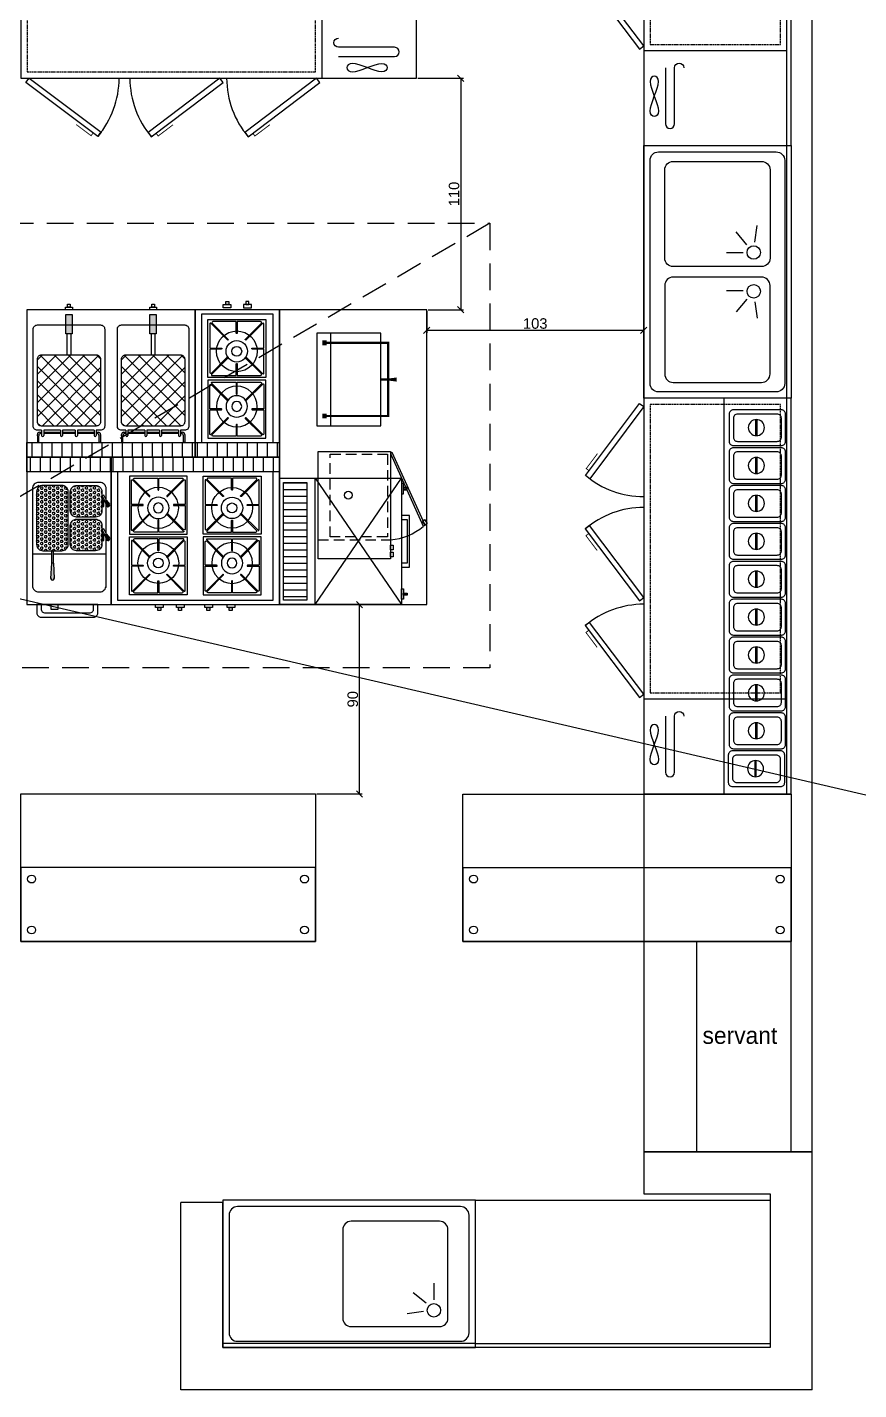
# Model space of a CAD drawing. Header units: millimetres. Extents: x 521598 to 528569, y -164711 to -162316.
# Drawn here: x 526064 to 526460, y -164590 to -163943 of the extents above; entities that cross this region are included whole.
import ezdxf

# ---------------------------------------------------------------- set-up
doc = ezdxf.new("R2010")
doc.units = ezdxf.units.MM
doc.linetypes.add('DASHED', pattern=[0.75, 0.5, -0.25])
doc.linetypes.add('HIDDENX2', pattern=[19.05, 12.7, -6.35])
doc.layers.get('Defpoints').update_dxf_attribs({"color": 250})
for name, color, linetype in [('002 Çizgi', 7, 'Continuous'), ('Dim_YOO', 7, 'Continuous'), ('Kıtc-002 Çizgi', 7, 'Continuous'), ('S2000-002 Çizgi', 7, 'Continuous')]:
    doc.layers.add(name, color=color, linetype=linetype)
doc.styles.get("Standard").update_dxf_attribs({"font": 'arial.ttf'})
doc.styles.add('TAKSİM', font='GOTHIC.TTF', dxfattribs={"height": 20})
doc.dimstyles.new('OLCU50', dxfattribs={"dimtxt": 5, "dimasz": 3, "dimexe": 1.25, "dimexo": 0.625, "dimtad": 1, "dimdec": 0, "dimtxsty": 'Standard', "dimblk": 'OBLIQUE', "dimcen": 2.5, "dimclrd": 256, "dimclre": 251, "dimclrt": 25, "dimadec": 0, "dimazin": 0, "dimtfac": 1, "dimtdec": 0, "dimtmove": 0, "dimatfit": 3, "dimldrblk": 'OBLIQUE', "dimfxl": 1, "dimarcsym": 0})

# ---------------------------------------------------------------- blocks, each defined once
blk = doc.blocks.new('A$C604B7618')
at = {"layer": 'Kıtc-002 Çizgi'}
blk.add_lwpolyline([(0, 30.57), (30.57, 30.57), (30.57, 0), (0, 0), (0, 30.57)], dxfattribs=at)
blk.add_lwpolyline([(15.55, 29.52), (15.55, 23.44, -0.414214), (15.34, 23.23), (15.23, 23.23, -0.414214), (15.02, 23.44), (15.02, 29.52), (2.68, 29.52, 0.668179), (2.31, 28.63), (10.81, 20.13, -0.810443), (10.38, 19.82), (1.59, 28.61, 0.668179), (1.05, 28.39), (1.05, 15.55), (7.13, 15.55, -0.414214), (7.34, 15.34), (7.34, 15.23, -0.414214), (7.13, 15.02), (1.05, 15.02), (1.05, 2.68, 0.668179), (1.94, 2.31), (10.43, 10.81, -0.810443), (10.75, 10.38), (1.96, 1.59, 0.668179), (2.18, 1.05), (15.02, 1.05), (15.02, 7.13, -0.414214), (15.23, 7.34), (15.34, 7.34, -0.414214), (15.55, 7.13), (15.55, 1.05), (27.88, 1.05, 0.668179), (28.26, 1.94), (19.76, 10.43, -0.810443), (20.19, 10.75), (28.98, 1.96, 0.668179), (29.52, 2.18), (29.52, 15.02), (23.44, 15.02, -0.414214), (23.23, 15.23), (23.23, 15.34, -0.414214), (23.44, 15.55), (29.52, 15.55), (29.52, 28.39, 0.668179), (28.98, 28.61), (20.19, 19.82, -0.810443), (19.76, 20.13), (28.26, 28.63, 0.668179), (27.88, 29.52)], format="xyb", close=True, dxfattribs=at)
for radius in [10.75, 5.66, 2.6]:
    blk.add_circle((15.28, 13.8), radius, dxfattribs=at)
blk = doc.blocks.new('A$C7A250C34')
at = {"layer": 'S2000-002 Çizgi'}
h = blk.add_hatch(dxfattribs=at)
h.set_pattern_fill('ANSI31', color=256, scale=1.5, angle=45, style=0)
h.set_pattern_definition([(90, (-2508.419, -6412.801), (-4.7625, 9e-16), [])])
h.paths.add_polyline_path([(0, 72.92), (0, 65.92), (80, 65.92), (80, 72.92)])
for points in [[(0, 2.92), (80, 2.92), (80, 72.92), (0, 72.92)], [(80, 65.92), (0, 65.92), (0, 72.92), (80, 72.92)], [(3, 4.92), (77, 4.92), (77, 65.92), (3, 65.92)], [(21.2, 2.92), (24.84, 2.92), (24.84, 1.46), (21.2, 1.46)], [(22.17, 1.46), (23.62, 1.46), (23.62, 0), (22.17, 0)], [(31.05, 2.92), (34.69, 2.92), (34.69, 1.46), (31.05, 1.46)], [(32.02, 1.46), (33.47, 1.46), (33.47, 0), (32.02, 0)], [(44.56, 2.92), (48.2, 2.92), (48.2, 1.46), (44.56, 1.46)], [(45.52, 1.46), (46.98, 1.46), (46.98, 0), (45.52, 0)], [(55.2, 2.92), (58.84, 2.92), (58.84, 1.46), (55.2, 1.46)], [(56.16, 1.46), (57.62, 1.46), (57.62, 0), (56.16, 0)]]:
    blk.add_lwpolyline(points, close=True, dxfattribs=at)
at = {"layer": 'S2000-002 Çizgi', "yscale": 0.8999999999996362}
for p, xscale, zscale in [((36.24, 36.4), -0.8999999999996362, 0.9), ((43.76, 36.4), 0.8999999999996362, 0.8999999999996362)]:
    blk.add_blockref('A$C604B7618', p, dxfattribs=dict(at, xscale=xscale, zscale=zscale))
at = {"layer": 'S2000-002 Çizgi', "yscale": 0.8999999999996362, "rotation": 180}
for p, xscale, zscale in [((36.24, 35.06), 0.8999999999996362, 0.8999999999996362), ((43.76, 35.06), -0.8999999999996362, 0.9)]:
    blk.add_blockref('A$C604B7618', p, dxfattribs=dict(at, xscale=xscale, zscale=zscale))
blk = doc.blocks.new('A$C5AFF60AA')
at = {"layer": 'S2000-002 Çizgi'}
for p, q in [((24.66, 52.76), (32.47, 53.87)), ((19.52, 47.29), (19.52, 39.4)), ((23.43, 48.95), (29.53, 43.94))]:
    blk.add_line(p, q, dxfattribs=at)
for points in [[(0, 0), (120, 0), (120, 70), (0, 70)], [(0, 68), (120, 68), (120, 70), (0, 70)]]:
    blk.add_lwpolyline(points, close=True, dxfattribs=at)
for points in [[(7, 3), (113, 3, 0.414214), (117, 7), (117, 63, 0.414214), (113, 67), (7, 67, 0.414214), (3, 63), (3, 7, 0.414214)], [(17, 10), (59, 10, 0.414214), (63, 14), (63, 56, 0.414214), (59, 60), (17, 60, 0.414214), (13, 56), (13, 14, 0.414214)]]:
    blk.add_lwpolyline(points, format="xyb", close=True, dxfattribs=at)
blk.add_circle((19.71, 52.26), 3.19, dxfattribs=at)
blk = doc.blocks.new('A$C063E11E5')
at = {"layer": 'S2000-002 Çizgi'}
h = blk.add_hatch(dxfattribs=at)
h.set_pattern_fill('ANSI31', color=256, scale=1.5, angle=45, style=0)
h.set_pattern_definition([(90, (-3458.603, -4993.7387), (-4.7625, 9e-16), [])])
h.paths.add_polyline_path([(0, 72.62), (0, 65.62), (80, 65.62), (80, 72.62)])
h = blk.add_hatch(color=256, dxfattribs=at)
h.paths.add_polyline_path([(35, 61.8), (35, 62.44), (35, 65.62), (34.36, 65.62), (34.36, 62.44, -0.414214), (33.36, 61.44), (33, 61.44), (33, 60.8), (34, 60.8, 0.414214)])
h.paths.add_polyline_path([(32, 61.44), (24, 61.44), (24, 60.8), (32, 60.8)])
h.paths.add_polyline_path([(23, 61.44), (17, 61.44), (17, 60.8), (23, 60.8)])
h.paths.add_polyline_path([(16, 61.44), (8, 61.44), (8, 60.8), (16, 60.8)])
h.paths.add_polyline_path([(5.64, 62.44), (5.64, 65.62), (5, 65.62), (5, 61.8, 0.414214), (6, 60.8), (6.64, 60.8), (7, 60.8), (7, 61.44), (6.64, 61.44, -0.414214)])
h = blk.add_hatch(color=256, dxfattribs=at)
h.paths.add_polyline_path([(75, 61.8), (75, 62.44), (75, 65.62), (74.36, 65.62), (74.36, 62.44, -0.414214), (73.36, 61.44), (73, 61.44), (73, 60.8), (74, 60.8, 0.414214)])
h.paths.add_polyline_path([(72, 61.44), (64, 61.44), (64, 60.8), (72, 60.8)])
h.paths.add_polyline_path([(63, 61.44), (57, 61.44), (57, 60.8), (63, 60.8)])
h.paths.add_polyline_path([(56, 61.44), (48, 61.44), (48, 60.8), (56, 60.8)])
h.paths.add_polyline_path([(45.64, 62.44), (45.64, 65.62), (45, 65.62), (45, 61.8, 0.414214), (46, 60.8), (46.64, 60.8), (47, 60.8), (47, 61.44), (46.64, 61.44, -0.414214)])
h = blk.add_hatch(dxfattribs=at)
h.set_pattern_fill('ANSI37', color=256, scale=1.5, style=0)
h.set_pattern_definition([(45, (-3527.4763, -4981.5224), (-3.367596, 3.367596), []), (135, (-3527.4763, -4981.5224), (-3.367596, -3.367596), [])])
h.paths.add_polyline_path([(35, 55.84, 0.414214), (33, 57.84), (7, 57.84, 0.414214), (5, 55.84), (5, 26.01, 0.414214), (7, 24.01), (33, 24.01, 0.414214), (35, 26.01)])
h = blk.add_hatch(dxfattribs=at)
h.set_pattern_fill('ANSI37', color=256, scale=1.5, style=0)
h.set_pattern_definition([(45, (-3487.4763, -4981.5224), (-3.367596, 3.367596), []), (135, (-3487.4763, -4981.5224), (-3.367596, -3.367596), [])])
h.paths.add_polyline_path([(75, 55.84, 0.414214), (73, 57.84), (47, 57.84, 0.414214), (45, 55.84), (45, 26.01, 0.414214), (47, 24.01), (73, 24.01, 0.414214), (75, 26.01)])
for points in [[(18.49, 14.01), (21.51, 14.01), (21.51, 4.84), (18.49, 4.84)], [(58.49, 14.01), (61.51, 14.01), (61.51, 4.84), (58.49, 4.84)]]:
    blk.add_hatch(color=256, dxfattribs=at).paths.add_polyline_path(points)
for p, q in [((5, 61.8), (5, 65.62)), ((5, 65.62), (5.64, 65.62)), ((5.64, 65.62), (5.64, 62.44)), ((34.36, 65.62), (34.36, 62.44)), ((35, 65.62), (34.36, 65.62)), ((35, 62.44), (35, 65.62)), ((45, 65.62), (45.64, 65.62)), ((45, 61.8), (45, 65.62)), ((45.64, 65.62), (45.64, 62.44)), ((75, 65.62), (74.36, 65.62)), ((74.36, 65.62), (74.36, 62.44)), ((75, 62.44), (75, 65.62)), ((6.64, 60.8), (6, 60.8)), ((6.64, 61.44), (7, 61.44)), ((7, 60.8), (6.64, 60.8)), ((7, 59.84), (7, 62.32)), ((8, 59.84), (8, 62.32)), ((8, 61.44), (16, 61.44)), ((16, 60.8), (8, 60.8)), ((16, 59.84), (16, 62.32)), ((17, 59.84), (17, 62.32)), ((17, 61.44), (23, 61.44)), ((23, 60.8), (17, 60.8)), ((23, 59.84), (23, 62.32)), ((24, 59.84), (24, 62.32)), ((24, 61.44), (32, 61.44)), ((32, 60.8), (24, 60.8)), ((32, 59.84), (32, 62.32)), ((33, 59.84), (33, 62.32)), ((33, 61.44), (33.36, 61.44)), ((34, 60.8), (33, 60.8)), ((35, 62.44), (35, 61.8)), ((46.64, 60.8), (46, 60.8)), ((46.64, 61.44), (47, 61.44)), ((47, 60.8), (46.64, 60.8)), ((47, 59.84), (47, 62.32)), ((48, 59.84), (48, 62.32)), ((48, 61.44), (56, 61.44)), ((56, 60.8), (48, 60.8)), ((56, 59.84), (56, 62.32)), ((57, 59.84), (57, 62.32)), ((57, 61.44), (63, 61.44)), ((63, 60.8), (57, 60.8)), ((63, 59.84), (63, 62.32)), ((64, 59.84), (64, 62.32)), ((64, 61.44), (72, 61.44)), ((72, 60.8), (64, 60.8)), ((72, 59.84), (72, 62.32)), ((73, 59.84), (73, 62.32)), ((73, 61.44), (73.36, 61.44)), ((74, 60.8), (73, 60.8)), ((75, 62.44), (75, 61.8))]:
    blk.add_line(p, q, dxfattribs=at)
for points in [[(0, 72.62), (80, 72.62), (80, 65.62), (0, 65.62)], [(0, 2.62), (80, 2.62), (80, 72.62), (0, 72.62)], [(19, 24.01), (19, 14.01), (21, 14.01), (21, 24.01)], [(59, 24.01), (59, 14.01), (61, 14.01), (61, 24.01)], [(18.49, 14.01), (21.51, 14.01), (21.51, 4.84), (18.49, 4.84)], [(58.49, 14.01), (61.51, 14.01), (61.51, 4.84), (58.49, 4.84)], [(18.36, 2.62), (21.64, 2.62), (21.64, 1.31), (18.36, 1.31)], [(19.34, 1.31), (20.66, 1.31), (20.66, 0), (19.34, 0)], [(58.36, 2.62), (61.64, 2.62), (61.64, 1.31), (58.36, 1.31)], [(59.34, 1.31), (60.66, 1.31), (60.66, 0), (59.34, 0)]]:
    blk.add_lwpolyline(points, close=True, dxfattribs=at)
for points in [[(29, 9.84), (5, 9.84, -0.414214), (3, 11.84), (3, 57.84, -0.414214), (5, 59.84), (7, 59.84)], [(33, 59.84), (35, 59.84, -0.414214), (37, 57.84), (37, 11.84, -0.414214), (35, 9.84), (29, 9.84)], [(69, 9.84), (45, 9.84, -0.414214), (43, 11.84), (43, 57.84, -0.414214), (45, 59.84), (47, 59.84)], [(73, 59.84), (75, 59.84, -0.414214), (77, 57.84), (77, 11.84, -0.414214), (75, 9.84), (69, 9.84)]]:
    blk.add_lwpolyline(points, format="xyb", dxfattribs=at)
for points in [[(8, 59.84), (16, 59.84)], [(17, 59.84), (23, 59.84)], [(24, 59.84), (32, 59.84)], [(48, 59.84), (56, 59.84)], [(57, 59.84), (63, 59.84)], [(64, 59.84), (72, 59.84)]]:
    blk.add_lwpolyline(points, dxfattribs=at)
for points in [[(7, 57.84), (33, 57.84, -0.414214), (35, 55.84), (35, 26.01, -0.414214), (33, 24.01), (7, 24.01, -0.414214), (5, 26.01), (5, 55.84, -0.414214)], [(47, 57.84), (73, 57.84, -0.414214), (75, 55.84), (75, 26.01, -0.414214), (73, 24.01), (47, 24.01, -0.414214), (45, 26.01), (45, 55.84, -0.414214)]]:
    blk.add_lwpolyline(points, format="xyb", close=True, dxfattribs=at)
for centre, radius, start, end in [((6, 61.8), 1, 180, 270), ((6.64, 62.44), 1, 180, 270), ((7.5, 62.32), 0.5, 0, 180), ((16.5, 62.32), 0.5, 0, 180), ((23.5, 62.32), 0.5, 0, 180), ((32.5, 62.32), 0.5, 0, 180), ((33.36, 62.44), 1, 270, 0), ((34, 61.8), 1, 270, 0), ((46, 61.8), 1, 180, 270), ((46.64, 62.44), 1, 180, 270), ((47.5, 62.32), 0.5, 0, 180), ((56.5, 62.32), 0.5, 0, 180), ((63.5, 62.32), 0.5, 0, 180), ((72.5, 62.32), 0.5, 0, 180), ((73.36, 62.44), 1, 270, 0), ((74, 61.8), 1, 270, 0)]:
    blk.add_arc(centre, radius, start, end, dxfattribs=at)
blk = doc.blocks.new('A$C5F4B2CA7')
at = {"layer": 'S2000-002 Çizgi'}
h = blk.add_hatch(dxfattribs=at)
h.set_pattern_fill('ANSI31', color=256, scale=1.5, angle=45, style=0)
h.set_pattern_definition([(90, (-3652.638, -4988.124), (-4.7625, 9e-16), [])])
h.paths.add_polyline_path([(40, 69), (40, 76), (0, 76), (0, 69)])
h = blk.add_hatch(dxfattribs=at)
h.set_pattern_fill('HEX', color=256, scale=0.2, style=0)
h.set_pattern_definition([(0, (-3709.3885, -4964.9235), (0, 1.099852), [0.635, -1.27]), (120, (-3709.3885, -4964.9235), (-0.95249977, -0.549926), [0.635, -1.27]), (60, (-3708.7535, -4964.9235), (-0.95249977, 0.549926), [0.635, -1.27])])
h.paths.add_polyline_path([(7.64, 62.53, 0.414214), (4.64, 59.53), (4.64, 34.53, 0.414214), (7.64, 31.53), (16.64, 31.53, 0.414214), (19.64, 34.53), (19.64, 59.53, 0.414214), (16.64, 62.53)])
h = blk.add_hatch(dxfattribs=at)
h.set_pattern_fill('HEX', color=256, scale=0.2, style=0)
h.set_pattern_definition([(180, (3749.6625, -4964.9235), (0, 1.099852), [0.635, -1.27]), (60, (3749.6625, -4964.9235), (0.95249977, -0.549926), [0.635, -1.27]), (120, (3749.0275, -4964.9235), (0.95249977, 0.549926), [0.635, -1.27])])
h.paths.add_polyline_path([(23.64, 62.53, 0.414214), (20.64, 59.53), (20.64, 50.53, 0.414214), (23.64, 47.53), (32.64, 47.53, 0.414214), (35.64, 50.53), (35.64, 59.53, 0.414214), (32.64, 62.53)])
for points in [[(37.81, 52.86, 1), (39.28, 53.64), (37.9, 55.46), (37.07, 55.03)], [(37.81, 36.83, 1), (39.28, 37.61), (37.9, 39.43), (37.07, 38.99)], [(11.3, 18.39, 1), (12.97, 18.39), (12.6, 25.65), (11.67, 25.65)]]:
    blk.add_hatch(color=256, dxfattribs=at).paths.add_polyline_path(points)
h = blk.add_hatch(dxfattribs=at)
h.set_pattern_fill('HEX', color=256, scale=0.2, style=0)
h.set_pattern_definition([(180, (3749.6625, -4980.9235), (0, 1.099852), [0.635, -1.27]), (60, (3749.6625, -4980.9235), (0.95249977, -0.549926), [0.635, -1.27]), (120, (3749.0275, -4980.9235), (0.95249977, 0.549926), [0.635, -1.27])])
h.paths.add_polyline_path([(23.64, 46.53, 0.414214), (20.64, 43.53), (20.64, 34.53, 0.414214), (23.64, 31.53), (32.64, 31.53, 0.414214), (35.64, 34.53), (35.64, 43.53, 0.414214), (32.64, 46.53)])
for p, q in [((37.9, 55.46), (37.07, 55.03)), ((37.07, 55.03), (37.81, 52.86)), ((37.9, 55.46), (39.28, 53.64)), ((37.9, 39.43), (37.07, 38.99)), ((37.07, 38.99), (37.81, 36.83)), ((37.9, 39.43), (39.28, 37.61)), ((2.68, 30.03), (11.67, 30.03)), ((12.6, 30.03), (37.68, 30.03)), ((11.67, 25.65), (11.3, 18.39)), ((12.6, 25.65), (11.67, 25.65)), ((12.6, 25.65), (12.97, 18.39))]:
    blk.add_line(p, q, dxfattribs=at)
for points in [[(0, 6), (40, 6), (40, 76), (0, 76)], [(0, 76), (40, 76), (40, 69), (0, 69)], [(11.5, 6), (14.78, 6), (14.78, 3.69), (11.5, 3.69)]]:
    blk.add_lwpolyline(points, close=True, dxfattribs=at)
for points in [[(37.68, 14.03), (37.68, 61.03, 0.414214), (34.68, 64.03), (5.68, 64.03, 0.414214), (2.68, 61.03), (2.68, 23.68)], [(2.68, 23.68), (2.68, 15.03, 0.414214), (5.68, 12.03), (34.68, 12.03, 0.414214), (37.68, 15.03), (37.68, 23.6)]]:
    blk.add_lwpolyline(points, format="xyb", dxfattribs=at)
for points in [[(7.64, 31.53), (16.64, 31.53, 0.414214), (19.64, 34.53), (19.64, 59.53, 0.414214), (16.64, 62.53), (7.64, 62.53, 0.414214), (4.64, 59.53), (4.64, 34.53, 0.414214)], [(32.64, 47.53), (23.64, 47.53, -0.414214), (20.64, 50.53), (20.64, 59.53, -0.414214), (23.64, 62.53), (32.64, 62.53, -0.414214), (35.64, 59.53), (35.64, 50.53, -0.414214)], [(32.64, 31.53), (23.64, 31.53, -0.414214), (20.64, 34.53), (20.64, 43.53, -0.414214), (23.64, 46.53), (32.64, 46.53, -0.414214), (35.64, 43.53), (35.64, 34.53, -0.414214)], [(6.75, 0), (31.75, 0, 0.414214), (33.75, 2), (33.75, 6), (4.75, 6), (4.75, 2, 0.414214)], [(8.75, 2), (29.75, 2, 0.414214), (31.75, 4), (31.75, 6), (6.75, 6), (6.75, 4, 0.414214)]]:
    blk.add_lwpolyline(points, format="xyb", close=True, dxfattribs=at)
for points in [[(37.9, 55.46), (36.55, 58.01), (35.72, 57.57), (37.07, 55.03)], [(35.72, 57.57), (35.72, 52.49), (36.66, 52.49), (36.66, 55.81)], [(35.72, 53.08), (35.72, 52.49)], [(37.9, 39.43), (36.55, 41.97), (35.72, 41.54), (37.07, 38.99)], [(35.72, 41.54), (35.72, 36.46), (36.66, 36.46), (36.66, 39.78)], [(35.72, 37.05), (35.72, 36.46)], [(12.6, 25.65), (12.6, 31.53), (11.67, 31.53), (11.67, 25.65)]]:
    blk.add_lwpolyline(points, dxfattribs=at)
for centre, start, end in [((38.54, 53.25), 189.38009, 46.50604), ((38.54, 37.22), 189.38009, 46.50604), ((12.14, 18.39), 161.43703, 18.56297)]:
    blk.add_arc(centre, 0.835, start, end, dxfattribs=at)
blk = doc.blocks.new('A$C552B0E51')
at = {"layer": 'Kıtc-002 Çizgi'}
h = blk.add_hatch(dxfattribs=at)
h.set_pattern_fill('ANSI31', color=256, angle=45, style=0)
h.set_pattern_definition([(90, (-2780.067, -8355.0508), (-3.175, 7e-16), [])])
h.paths.add_polyline_path([(58, 48.81), (58, 59.81), (2, 59.81), (2, 48.81)])
for p, q in [((60, 44.81), (0, 3.81)), ((0, 44.81), (60, 3.81))]:
    blk.add_line(p, q, dxfattribs=at)
for points in [[(0, 61.81), (60, 61.81), (60, 3.81), (0, 3.81)], [(2, 59.81), (58, 59.81), (58, 48.81), (2, 48.81)], [(0, 44.81), (60, 44.81), (60, 3.81), (0, 3.81)], [(7.47, 2.81), (2.47, 2.81), (2.47, 3.81), (7.47, 3.81)], [(5.47, 1.14), (4.47, 1.14), (4.47, 2.81), (5.47, 2.81)], [(17.75, 0), (42.25, 0), (42.25, 3.81), (17.75, 3.81)], [(19.75, 1), (40.25, 1), (40.25, 3.81), (19.75, 3.81)], [(52.53, 2.81), (57.53, 2.81), (57.53, 3.81), (52.53, 3.81)], [(54.53, 1.14), (55.53, 1.14), (55.53, 2.81), (54.53, 2.81)]]:
    blk.add_lwpolyline(points, close=True, dxfattribs=at)
for points in [[(4.97, 2.81), (4.97, 1.14)], [(55.03, 2.81), (55.03, 1.14)]]:
    blk.add_lwpolyline(points, dxfattribs=at)
blk = doc.blocks.new('A$C67BA2794')
at = {"layer": 'S2000-002 Çizgi'}
blk.add_lwpolyline([(0, 7.57), (44, 7.57), (44, 38.03), (0, 38.03)], close=True, dxfattribs=at)
for points, const_width in [([(3.46, 34.35), (5.8, 34.35)], 2), ([(4.63, 34.03), (4.63, 4.11), (22, 4.11)], 1), ([(39.37, 34.03), (39.37, 4.11), (22, 4.11)], 1), ([(40.54, 34.35), (38.2, 34.35)], 2)]:
    blk.add_lwpolyline(points, dxfattribs=dict(at, const_width=const_width))
blk.add_lwpolyline([(44, 31.48), (0, 31.48)], dxfattribs=at)
blk.add_lwpolyline([(21.94, 7.48, 1, 1, 0), (21.94, 3.72, 1, 2, 0), (21.94, 0, 2, 2, 0)], format="xyseb", dxfattribs=at)
blk = doc.blocks.new('A$C5ACE57BF')
at = {"layer": 'S2000-002 Çizgi', "linetype": 'DASHED', "ltscale": 10}
blk.add_line((9, 51.89), (9, 17.49), dxfattribs=at)
at = {"layer": 'S2000-002 Çizgi'}
for points in [[(0, 51.89), (51, 51.89), (51, 17.49), (0, 17.49)], [(0.91, 17.49), (3.16, 17.49), (3.16, 16.29), (0.91, 16.29)], [(4.19, 17.49), (6.44, 17.49), (6.44, 16.29), (4.19, 16.29)], [(15.95, 1.09), (50.53, 16.66), (49.98, 17.49), (15.39, 1.92)], [(15.95, 1.09), (17.85, 2.36), (18.58, 1.27), (16.68, 0)]]:
    blk.add_lwpolyline(points, close=True, dxfattribs=at)
at = {"layer": 'S2000-002 Çizgi', "linetype": 'DASHED', "ltscale": 10}
blk.add_lwpolyline([(10.38, 46.15), (49.61, 46.15), (49.61, 18.96), (10.38, 18.96)], close=True, dxfattribs=at)
at = {"layer": 'S2000-002 Çizgi'}
blk.add_circle((30.19, 37.53), 1.85, dxfattribs=at)
blk.add_arc((36.09, 19.51), 27.17, 184.27712, 220.36586, dxfattribs=at)
blk = doc.blocks.new('A$C01E77913')
at = {"layer": 'S2000-002 Çizgi'}
for points in [[(2, 26.8), (15, 26.8, -0.414214), (17, 24.8), (17, 2, -0.414214), (15, 0), (2, 0, -0.414214), (0, 2), (0, 24.8, -0.414214)], [(4, 24.8), (13, 24.8, -0.414214), (15, 22.8), (15, 4, -0.414214), (13, 2), (4, 2, -0.414214), (2, 4), (2, 22.8, -0.414214)]]:
    blk.add_lwpolyline(points, format="xyb", close=True, dxfattribs=at)
blk.add_lwpolyline([(4.71, 14.27), (12.21, 14.27), (12.21, 13.52), (4.71, 13.52)], close=True, dxfattribs=at)
blk.add_circle((8.46, 13.87), 3.82, dxfattribs=at)
blk = doc.blocks.new('188-70-M')
at = {"layer": '002 Çizgi', "color": 7}
blk.add_line((47.58, -126.01), (47.58, 61.99), dxfattribs=at)
for points in [[(-48.08, 25.3), (-22.47, 59.53), (-20.42, 57.99), (-46.03, 23.76)], [(-20.42, -126.01), (49.58, -126.01), (49.58, 61.99), (-20.42, 61.99)], [(17.58, 61.99), (17.58, -126.02), (49.58, -126.02), (49.58, 61.99)], [(-48.23, -0.07), (-22.46, -34.18), (-20.42, -32.64), (-46.19, 1.48)], [(-48.23, -46.05), (-22.46, -80.16), (-20.42, -78.61), (-46.19, -44.5)], [(-17.39, -109.57), (-17.22, -108.11), (-16.77, -106.41), (-16.12, -104.55), (-15.39, -102.6), (-14.65, -100.65), (-14.01, -98.79), (-13.56, -97.09), (-13.39, -95.63), (-13.56, -94.48), (-14.01, -93.67), (-14.65, -93.18), (-15.39, -93.01), (-16.12, -93.18), (-16.77, -93.67), (-17.22, -94.48), (-17.39, -95.63), (-17.22, -97.09), (-16.77, -98.79), (-16.12, -100.65), (-15.39, -102.6), (-14.65, -104.55), (-14.01, -106.41), (-13.56, -108.11), (-13.39, -109.57), (-13.56, -110.72), (-14.01, -111.53), (-14.65, -112.02), (-15.39, -112.19), (-16.12, -112.02), (-16.77, -111.53), (-17.22, -110.72)]]:
    blk.add_lwpolyline(points, close=True, dxfattribs=at)
at = {"layer": '002 Çizgi', "color": 7, "linetype": 'DASHED'}
blk.add_lwpolyline([(44.58, -78.01), (44.58, 58.99), (-17.42, 58.99), (-17.42, -78.01)], close=True, dxfattribs=at)
at = {"layer": '002 Çizgi', "color": 7, "const_width": 0.428}
for points in [[(-46.4, 27.55), (-47.72, 28.54), (-43.49, 34.19), (-42.41, 35.64)], [(-46.54, -2.32), (-47.86, -3.31), (-43.6, -8.95), (-42.51, -10.39)], [(-46.54, -48.29), (-47.86, -49.29), (-43.6, -54.92), (-42.51, -56.37)]]:
    blk.add_lwpolyline(points, dxfattribs=at)
at = {"layer": '002 Çizgi', "color": 7}
blk.add_lwpolyline([(47.58, -81.01), (-20.42, -81.01)], dxfattribs=at)
for points in [[(-10.08, -89.01), (-10.08, -115.68, 1), (-5.74, -115.68)], [(-5.74, -115.68), (-5.74, -89.01, -1), (-1.39, -89.01)]]:
    blk.add_lwpolyline(points, format="xyb", dxfattribs=at)
for centre, start, end in [((-20.42, 57.99), 229.75503, 270), ((-20.42, -32.64), 90, 130.50921), ((-20.42, -78.61), 90, 130.50921)]:
    blk.add_arc(centre, 42.75, start, end, dxfattribs=at)
at = {"layer": '002 Çizgi', "color": 7, "xscale": -1, "rotation": 90}
for p in [(46.98, 56.48), (46.98, 38.48), (46.98, 20.48), (46.98, 2.48), (46.98, -15.52), (46.98, -33.52), (46.98, -51.52), (46.98, -69.52), (46.98, -87.52), (46.59, -105.52)]:
    blk.add_blockref('A$C01E77913', p, dxfattribs=at)
blk = doc.blocks.new('A$C32DC0840')
at = {"layer": 'S2000-002 Çizgi'}
for p, q in [((45.84, 52.76), (38.03, 53.87)), ((74.16, 52.76), (81.97, 53.87)), ((47.07, 48.95), (40.97, 43.94)), ((50.98, 47.29), (50.98, 39.4)), ((69.02, 47.29), (69.02, 39.4)), ((72.93, 48.95), (79.03, 43.94))]:
    blk.add_line(p, q, dxfattribs=at)
for points in [[(120, 0), (0, 0), (0, 70), (120, 70)], [(120, 68), (0, 68), (0, 70), (120, 70)]]:
    blk.add_lwpolyline(points, close=True, dxfattribs=at)
for points in [[(113, 3), (7, 3, -0.414214), (3, 7), (3, 63, -0.414214), (7, 67), (113, 67, -0.414214), (117, 63), (117, 7, -0.414214)], [(53.5, 10), (11.5, 10, -0.414214), (7.5, 14), (7.5, 56, -0.414214), (11.5, 60), (53.5, 60, -0.414214), (57.5, 56), (57.5, 14, -0.414214)], [(66.5, 10), (108.5, 10, 0.414214), (112.5, 14), (112.5, 56, 0.414214), (108.5, 60), (66.5, 60, 0.414214), (62.5, 56), (62.5, 14, 0.414214)]]:
    blk.add_lwpolyline(points, format="xyb", close=True, dxfattribs=at)
for centre in [(50.79, 52.26), (69.21, 52.26)]:
    blk.add_circle(centre, 3.19, dxfattribs=at)
blk = doc.blocks.new('A$C75D42FA3')
at = {"layer": 'S2000-002 Çizgi'}
h = blk.add_hatch(dxfattribs=at)
h.set_pattern_fill('ANSI31', color=256, scale=1.5, angle=45, style=0)
h.set_pattern_definition([(90, (-2508.419, -6411.801), (-4.7625, 9e-16), [])])
h.paths.add_polyline_path([(40, 66.92), (40, 73.92), (0, 73.92), (0, 66.92)])
for points in [[(0, 3.92), (40, 3.92), (40, 73.92), (0, 73.92)], [(40, 66.92), (0, 66.92), (0, 73.92), (40, 73.92)], [(3, 5.92), (37, 5.92), (37, 66.92), (3, 66.92)], [(16.98, 2.92), (13.33, 2.92), (13.33, 1.46), (16.98, 1.46)], [(16.01, 1.46), (14.55, 1.46), (14.55, 0), (16.01, 0)], [(23.02, 2.92), (26.67, 2.92), (26.67, 1.46), (23.02, 1.46)], [(23.99, 1.46), (25.45, 1.46), (25.45, 0), (23.99, 0)]]:
    blk.add_lwpolyline(points, close=True, dxfattribs=at)
at = {"layer": 'S2000-002 Çizgi', "xscale": -0.8999999999996362, "yscale": 0.8999999999996362, "zscale": 0.9}
blk.add_blockref('A$C604B7618', (34, 37.4), dxfattribs=at)
at = {"layer": 'S2000-002 Çizgi', "xscale": 0.8999999999996362, "yscale": 0.8999999999996362, "zscale": 0.8999999999996362, "rotation": 180}
blk.add_blockref('A$C604B7618', (34, 36.06), dxfattribs=at)
blk = doc.blocks.new('188-70')
at = {"layer": '002 Çizgi', "color": 7}
blk.add_line((24.33, -110.05), (24.33, 77.95), dxfattribs=at)
for points in [[(-43.67, -110.05), (26.33, -110.05), (26.33, 77.95), (-43.67, 77.95)], [(-71.34, 41.26), (-45.73, 75.49), (-43.67, 73.95), (-69.29, 39.73)], [(-71.49, 15.89), (-45.72, -18.22), (-43.67, -16.67), (-69.44, 17.44)], [(-71.49, -30.08), (-45.72, -64.19), (-43.67, -62.65), (-69.44, -28.54)], [(-40.65, -93.61), (-40.48, -92.15), (-40.02, -90.45), (-39.38, -88.58), (-38.65, -86.63), (-37.91, -84.69), (-37.27, -82.82), (-36.82, -81.12), (-36.64, -79.66), (-36.82, -78.52), (-37.27, -77.7), (-37.91, -77.21), (-38.65, -77.05), (-39.38, -77.21), (-40.02, -77.7), (-40.48, -78.52), (-40.65, -79.66), (-40.48, -81.12), (-40.02, -82.82), (-39.38, -84.69), (-38.65, -86.63), (-37.91, -88.58), (-37.27, -90.45), (-36.82, -92.15), (-36.64, -93.61), (-36.82, -94.75), (-37.27, -95.57), (-37.91, -96.06), (-38.65, -96.22), (-39.38, -96.06), (-40.02, -95.57), (-40.48, -94.75)]]:
    blk.add_lwpolyline(points, close=True, dxfattribs=at)
at = {"layer": '002 Çizgi', "color": 7, "linetype": 'DASHED'}
blk.add_lwpolyline([(21.33, -62.05), (21.33, 74.95), (-40.67, 74.95), (-40.67, -62.05)], close=True, dxfattribs=at)
at = {"layer": '002 Çizgi', "color": 7, "const_width": 0.427}
for points in [[(-69.65, 43.51), (-70.98, 44.51), (-66.75, 50.16), (-65.66, 51.61)], [(-69.79, 13.65), (-71.11, 12.65), (-66.86, 7.02), (-65.77, 5.58)], [(-69.79, -32.33), (-71.11, -33.32), (-66.86, -38.96), (-65.77, -40.4)]]:
    blk.add_lwpolyline(points, dxfattribs=at)
at = {"layer": '002 Çizgi', "color": 7}
blk.add_lwpolyline([(24.33, -65.05), (-43.67, -65.05)], dxfattribs=at)
for points in [[(-28.99, -99.71), (-28.99, -73.04, -1), (-24.65, -73.04)], [(-33.34, -73.04), (-33.34, -99.71, 1), (-28.99, -99.71)]]:
    blk.add_lwpolyline(points, format="xyb", dxfattribs=at)
for centre, start, end in [((-43.67, 73.95), 229.75503, 270), ((-43.67, -16.67), 90, 130.50921), ((-43.67, -62.65), 90, 130.50921)]:
    blk.add_arc(centre, 42.75, start, end, dxfattribs=at)
blk = doc.blocks.new('_OBLIQUE')
at = {"color": 0, "linetype": 'ByBlock'}
blk.add_line((-0.5, -0.5), (0.5, 0.5), dxfattribs=at)
blk = doc.blocks.new('*D40')
at = {"layer": 'Defpoints', "color": 0, "ltscale": 3, "transparency": 16777216}
for p in [(526249.35, -163966.74), (526254.25, -164076.74), (526270.43, -164076.74)]:
    blk.add_point(p, dxfattribs=at)
at = {"layer": 'Dim_YOO', "color": 251, "lineweight": -2, "ltscale": 3, "transparency": 16777216}
for p, q in [((526249.97, -163966.74), (526271.68, -163966.74)), ((526254.87, -164076.74), (526271.68, -164076.74))]:
    blk.add_line(p, q, dxfattribs=at)
at = {"layer": 'Dim_YOO', "lineweight": -2, "ltscale": 3, "transparency": 16777216}
blk.add_line((526270.43, -163966.74), (526270.43, -164076.74), dxfattribs=at)
at = {"layer": 'Dim_YOO', "lineweight": -2, "ltscale": 3, "transparency": 16777216, "xscale": 3, "yscale": 3, "zscale": 3}
for p, rotation in [((526270.43, -163966.74), 90), ((526270.43, -164076.74), 270)]:
    blk.add_blockref('_OBLIQUE', p, dxfattribs=dict(at, rotation=rotation))
at = {"layer": 'Dim_YOO', "color": 25, "ltscale": 3, "transparency": 16777216, "insert": (526267.25, -164021.74), "char_height": 5, "attachment_point": 5, "rotation": 90}
blk.add_mtext('110', dxfattribs=at)
blk = doc.blocks.new('*D41')
at = {"layer": 'Defpoints', "color": 0, "ltscale": 3, "transparency": 16777216}
for p in [(526254.25, -164076.74), (526357.35, -164086.46), (526357.35, -164090.74)]:
    blk.add_point(p, dxfattribs=at)
at = {"layer": 'Dim_YOO', "color": 251, "lineweight": -2, "ltscale": 3, "transparency": 16777216}
for p, q in [((526254.25, -164077.37), (526254.25, -164087.71)), ((526357.35, -164090.12), (526357.35, -164085.21))]:
    blk.add_line(p, q, dxfattribs=at)
at = {"layer": 'Dim_YOO', "lineweight": -2, "ltscale": 3, "transparency": 16777216}
blk.add_line((526254.25, -164086.46), (526357.35, -164086.46), dxfattribs=at)
at = {"layer": 'Dim_YOO', "lineweight": -2, "ltscale": 3, "transparency": 16777216, "xscale": 3, "yscale": 3, "zscale": 3, "rotation": 180}
blk.add_blockref('_OBLIQUE', (526254.25, -164086.46), dxfattribs=at)
at = {"layer": 'Dim_YOO', "lineweight": -2, "ltscale": 3, "transparency": 16777216, "xscale": 3, "yscale": 3, "zscale": 3}
blk.add_blockref('_OBLIQUE', (526357.35, -164086.46), dxfattribs=at)
at = {"layer": 'Dim_YOO', "color": 25, "ltscale": 3, "transparency": 16777216, "insert": (526305.8, -164083.28), "char_height": 5, "attachment_point": 5}
blk.add_mtext('103', dxfattribs=at)
blk = doc.blocks.new('*D42')
at = {"layer": 'Defpoints', "color": 0, "ltscale": 3, "transparency": 16777216}
for p in [(526201.25, -164216.74), (526222.31, -164216.74), (526201.35, -164306.74)]:
    blk.add_point(p, dxfattribs=at)
at = {"layer": 'Dim_YOO', "color": 251, "lineweight": -2, "ltscale": 3, "transparency": 16777216}
for p, q in [((526201.87, -164216.74), (526223.56, -164216.74)), ((526201.97, -164306.74), (526223.56, -164306.74))]:
    blk.add_line(p, q, dxfattribs=at)
at = {"layer": 'Dim_YOO', "lineweight": -2, "ltscale": 3, "transparency": 16777216}
blk.add_line((526222.31, -164306.74), (526222.31, -164216.74), dxfattribs=at)
at = {"layer": 'Dim_YOO', "lineweight": -2, "ltscale": 3, "transparency": 16777216, "xscale": 3, "yscale": 3, "zscale": 3}
for p, rotation in [((526222.31, -164216.74), 90), ((526222.31, -164306.74), 270)]:
    blk.add_blockref('_OBLIQUE', p, dxfattribs=dict(at, rotation=rotation))
at = {"layer": 'Dim_YOO', "color": 25, "ltscale": 3, "transparency": 16777216, "insert": (526219.13, -164261.74), "char_height": 5, "attachment_point": 5, "rotation": 90}
blk.add_mtext('90', dxfattribs=at)

msp = doc.modelspace()

# ---------------------------------------------------------------- linework, layer by layer
at = {"ltscale": 3}
for p, q in [((521827.39, -163232.34), (527110.82, -164457.4)), ((526437.35, -164476.74), (526357.35, -164476.74)), ((526357.35, -164476.74), (526357.35, -164496.74)), ((526437.35, -164589.74), (526437.35, -164476.74)), ((526137.35, -164589.74), (526137.35, -164500.74)), ((526157.35, -164500.74), (526137.35, -164500.74)), ((526157.35, -164569.74), (526157.35, -164500.74)), ((526357.35, -164496.74), (526417.35, -164496.74)), ((526417.35, -164496.74), (526417.35, -164569.74)), ((526417.35, -164569.74), (526157.35, -164569.74)), ((526437.35, -164589.74), (526137.35, -164589.74))]:
    msp.add_line(p, q, dxfattribs=at)
at = {"color": 8, "ltscale": 3}
msp.add_lwpolyline([(526437.35, -163588.74), (526357.35, -163588.74), (526357.35, -164476.74), (526437.35, -164476.74)], close=True, dxfattribs=at)
at = {"ltscale": 3}
for points in [[(526184.25, -164216.74), (526254.25, -164216.74), (526254.25, -164076.74), (526184.25, -164076.74)], [(526061.35, -164306.74), (526201.35, -164306.74), (526201.35, -164376.74), (526061.35, -164376.74)], [(526271.35, -164306.75), (526427.35, -164306.75), (526427.35, -164376.75), (526271.35, -164376.75)], [(526061.35, -164376.74), (526201.35, -164376.74), (526201.35, -164341.74), (526061.35, -164341.74)], [(526271.35, -164376.75), (526427.35, -164376.75), (526427.35, -164341.75), (526271.35, -164341.75)], [(526427.35, -164376.75), (526382.35, -164376.75), (526382.35, -164476.74), (526427.35, -164476.74)], [(526277.35, -164499.74), (526417.35, -164499.74), (526417.35, -164569.74), (526277.35, -164569.74)], [(526277.35, -164567.74), (526417.35, -164567.74), (526417.35, -164569.74), (526277.35, -164569.74)]]:
    msp.add_lwpolyline(points, close=True, dxfattribs=at)
for centre in [(526066.5, -164347.15), (526196.19, -164347.15), (526276.5, -164347.15), (526422.19, -164347.15), (526066.5, -164371.34), (526196.19, -164371.34), (526276.5, -164371.34), (526422.19, -164371.34)]:
    msp.add_circle(centre, 1.87, dxfattribs=at)
at = {"layer": 'S2000-002 Çizgi', "linetype": 'HIDDENX2'}
msp.add_line((526284.25, -164035.64), (525921.35, -164246.74), dxfattribs=at)
msp.add_lwpolyline([(525921.35, -164035.64), (526284.25, -164035.64), (526284.25, -164246.74), (525921.35, -164246.74)], close=True, dxfattribs=at)

# ---------------------------------------------------------------- block references
at = {"layer": 'S2000-002 Çizgi'}
for name, p in [('188-70', (526401.02, -163888.7)), ('188-70-M', (526377.76, -164180.73)), ('A$C5F4B2CA7', (526064.25, -164222.74)), ('A$C7A250C34', (526104.25, -164219.66))]:
    msp.add_blockref(name, p, dxfattribs=at)
for name, p, rotation in [('188-70-M', (526123.33, -163946.32), 90), ('A$C32DC0840', (526357.35, -163998.74), 270), ('A$C063E11E5', (526144.25, -164074.12), 180), ('A$C75D42FA3', (526184.25, -164072.83), 180), ('A$C67BA2794', (526240.04, -164131.81), 90.00000000000001), ('A$C5ACE57BF', (526254.53, -164194.99), 90.00000000000001), ('A$C552B0E51', (526246.06, -164216.74), 90.00000000000001), ('A$C5AFF60AA', (526277.35, -164499.74), 180)]:
    msp.add_blockref(name, p, dxfattribs=dict(at, rotation=rotation))

# ---------------------------------------------------------------- texts
at = {"style": 'TAKSİM'}
msp.add_text('servant', height=8.1, dxfattribs=at).set_placement((526385.29, -164425.46))

# ---------------------------------------------------------------- dimensions: what is measured, and where the dimension line sits
at = {"layer": 'Dim_YOO', "ltscale": 3}
for base, p1, p2, picture, middle in [((526270.43, -164076.74), (526249.35, -163966.74), (526254.25, -164076.74), '*D40', (526267.25, -164021.74)), ((526222.31, -164216.74), (526201.35, -164306.74), (526201.25, -164216.74), '*D42', (526219.13, -164261.74))]:
    dim = msp.add_linear_dim(base=base, p1=p1, p2=p2, angle=90, dimstyle='OLCU50', dxfattribs=at)
    dim.commit()
    dim.dimension.update_dxf_attribs({"geometry": picture, "text_midpoint": middle})
dim = msp.add_linear_dim(base=(526357.35, -164086.46), p1=(526254.25, -164076.74), p2=(526357.35, -164090.74), dimstyle='OLCU50', dxfattribs=at)
dim.commit()
dim.dimension.update_dxf_attribs({"geometry": '*D41', "text_midpoint": (526305.8, -164083.28)})

doc.saveas('drawing.dxf')
